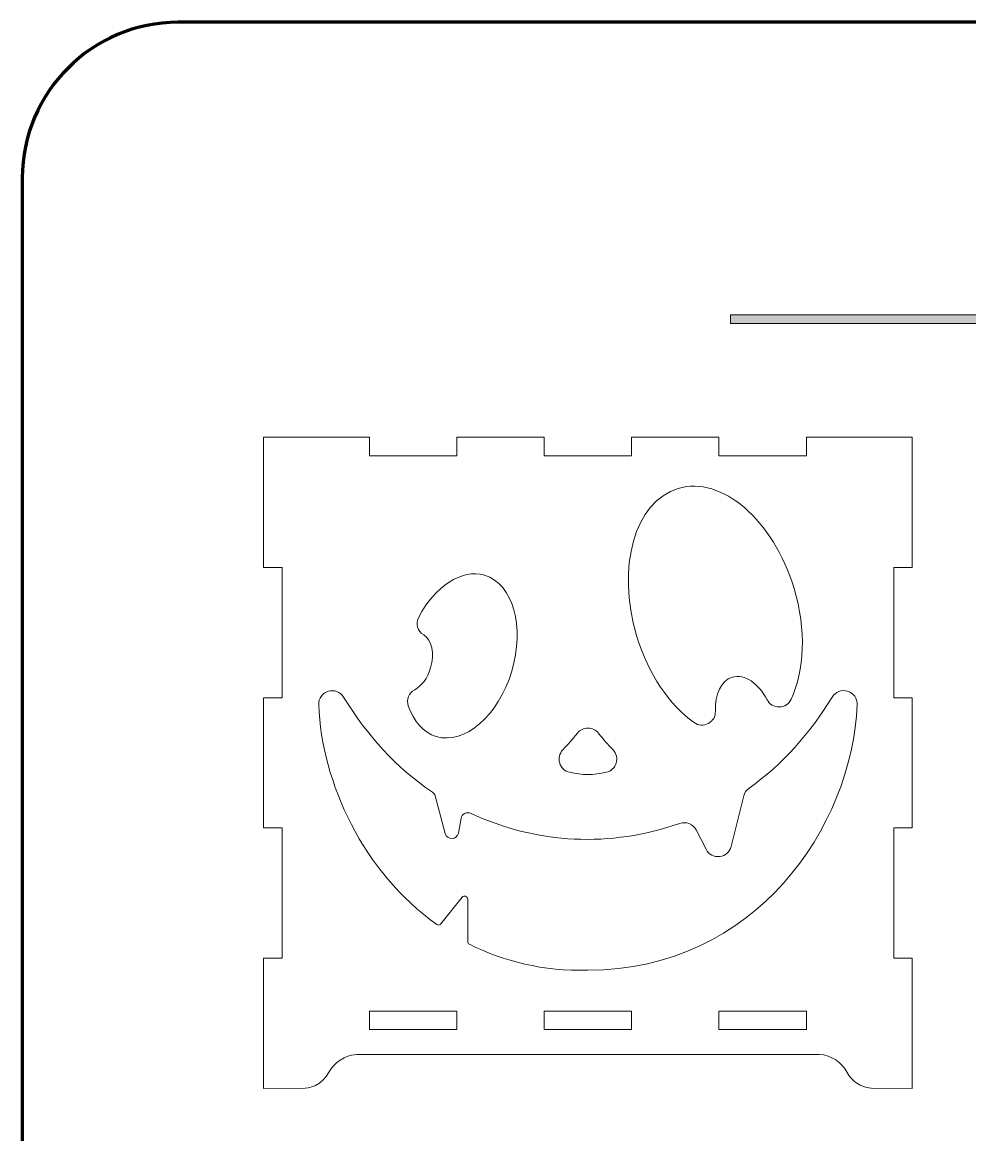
# Model space of a CAD drawing. Header units: centimetres. Extents: x 0 to 42, y -40 to 0.
# Drawn here: x -0.01 to 15.36, y -18.06 to -0.01 of the extents above; entities that cross this region are included whole.
import ezdxf

# ---------------------------------------------------------------- set-up
doc = ezdxf.new("R2010")
doc.units = ezdxf.units.CM
doc.header["$MEASUREMENT"] = 0
doc.layers.add('Layer 1', color=7, linetype='Continuous')

msp = doc.modelspace()

# ---------------------------------------------------------------- hatches: boundary and pattern name
at = {"layer": 'Layer 1', "true_color": 0xffffff}
msp.add_hatch(color=7, dxfattribs=at).paths.add_polyline_path([(11.479, -4.894), (30.509, -4.894), (30.509, -4.755), (11.479, -4.755)])

# ---------------------------------------------------------------- linework, layer by layer
at = {"color": 7, "lineweight": 18, "true_color": 0xffffff}
for points in [[(12.712, -7.04), (11.294, -7.04), (11.294, -6.741), (9.877, -6.741), (9.877, -7.04), (8.459, -7.04), (8.459, -6.741), (7.042, -6.741), (7.042, -7.04), (5.624, -7.04), (5.624, -6.741), (3.907, -6.741), (3.907, -8.854), (4.207, -8.854), (4.207, -10.967), (3.907, -10.967), (3.907, -13.08), (4.207, -13.08), (4.207, -15.194), (3.907, -15.194), (3.907, -17.307), (4.58, -17.305), (4.629, -17.298), (4.714, -17.274), (4.748, -17.259), (4.816, -17.22), (4.876, -17.169), (4.925, -17.115), (5, -16.996), (5.044, -16.939), (5.096, -16.888), (5.148, -16.848), (5.217, -16.808), (5.277, -16.783), (5.335, -16.766), (5.419, -16.754), (12.921, -16.754), (12.993, -16.764), (13.063, -16.783), (13.123, -16.808), (13.187, -16.844), (13.244, -16.888), (13.288, -16.929), (13.334, -16.985), (13.395, -17.086), (13.424, -17.126), (13.485, -17.189), (13.515, -17.212), (13.581, -17.254), (13.654, -17.283), (13.725, -17.3), (13.761, -17.305), (14.429, -17.307), (14.429, -15.194), (14.129, -15.194), (14.129, -13.08), (14.429, -13.08), (14.429, -10.967), (14.129, -10.967), (14.129, -8.854), (14.429, -8.854), (14.429, -6.741), (12.712, -6.741), (12.712, -7.04)], [(5.624, -16.051), (5.624, -16.351), (7.042, -16.351), (7.042, -16.051), (5.624, -16.051)], [(9.877, -16.351), (9.877, -16.051), (8.459, -16.051), (8.459, -16.351), (9.877, -16.351)], [(11.294, -16.051), (11.294, -16.351), (12.712, -16.351), (12.712, -16.051), (11.294, -16.051)]]:
    msp.add_lwpolyline(points, dxfattribs=at)
at = {"color": 1, "lineweight": 211, "true_color": 0xff0000}
msp.add_open_spline([(2.521, -0.007), (2.521, -0.007), (39.468, -0.007), (39.468, -0.007), (40.857, -0.007), (41.994, -1.144), (41.994, -2.533), (41.994, -2.533), (41.994, -37.48), (41.994, -37.48), (41.994, -38.87), (40.857, -40.007), (39.468, -40.007), (39.468, -40.007), (2.521, -40.007), (2.521, -40.007), (1.131, -40.007), (-0.006, -38.87), (-0.006, -37.48), (-0.006, -37.48), (-0.006, -2.533), (-0.006, -2.533), (-0.006, -1.144), (1.131, -0.007), (2.521, -0.007)], degree=3, knots=[0, 0, 0, 0, 1, 1, 1, 2, 2, 2, 3, 3, 3, 4, 4, 4, 5, 5, 5, 6, 6, 6, 7, 7, 7, 8, 8, 8, 8], dxfattribs=at)
at = {"color": 7, "lineweight": 18, "true_color": 0xffffff}
for points, knots in [([(10.632, -7.571), (9.928, -7.782), (9.626, -8.852), (9.958, -9.96), (10.146, -10.585), (10.495, -11.089), (10.89, -11.371), (10.959, -11.421), (11.046, -11.426), (11.121, -11.386), (11.196, -11.345), (11.239, -11.27), (11.235, -11.184), (11.224, -10.914), (11.327, -10.69), (11.51, -10.635), (11.707, -10.576), (11.935, -10.732), (12.073, -10.999), (12.112, -11.074), (12.186, -11.118), (12.271, -11.117), (12.356, -11.115), (12.429, -11.068), (12.465, -10.991), (12.68, -10.53), (12.713, -9.869), (12.511, -9.194), (12.178, -8.086), (11.337, -7.359), (10.632, -7.571), (10.632, -7.571), (10.632, -7.571), (10.632, -7.571)], [0, 0, 0, 0, 1, 1, 1, 2, 2, 2, 3, 3, 3, 4, 4, 4, 5, 5, 5, 6, 6, 6, 7, 7, 7, 8, 8, 8, 9, 9, 9, 10, 10, 10, 11, 11, 11, 11]), ([(6.505, -9.949), (6.636, -10.027), (6.686, -10.252), (6.617, -10.484), (6.567, -10.651), (6.468, -10.78), (6.359, -10.837), (6.264, -10.888), (6.22, -10.999), (6.255, -11.101), (6.34, -11.35), (6.497, -11.533), (6.709, -11.597), (7.168, -11.734), (7.716, -11.261), (7.933, -10.538), (8.149, -9.816), (7.953, -9.119), (7.493, -8.981), (7.121, -8.869), (6.689, -9.16), (6.424, -9.659), (6.37, -9.762), (6.405, -9.89), (6.505, -9.949)], [0, 0, 0, 0, 1, 1, 1, 2, 2, 2, 3, 3, 3, 4, 4, 4, 5, 5, 5, 6, 6, 6, 7, 7, 7, 8, 8, 8, 8]), ([(6.784, -14.637), (6.784, -14.637), (7.129, -14.206), (7.129, -14.206), (7.143, -14.189), (7.164, -14.183), (7.185, -14.19), (7.205, -14.197), (7.218, -14.215), (7.218, -14.237), (7.218, -14.237), (7.218, -14.922), (7.218, -14.922), (7.218, -14.941), (7.228, -14.958), (7.246, -14.967), (7.802, -15.247), (8.445, -15.406), (9.168, -15.389), (11.882, -15.389), (13.459, -13.054), (13.534, -11.079), (13.538, -10.979), (13.476, -10.891), (13.379, -10.862), (13.283, -10.833), (13.182, -10.871), (13.13, -10.957), (12.768, -11.548), (12.326, -12.05), (11.781, -12.436), (11.736, -12.468), (11.708, -12.509), (11.695, -12.562), (11.695, -12.562), (11.492, -13.38), (11.492, -13.38), (11.47, -13.47), (11.398, -13.533), (11.305, -13.544), (11.213, -13.555), (11.128, -13.51), (11.086, -13.427), (11.086, -13.427), (10.924, -13.113), (10.924, -13.113), (10.874, -13.016), (10.762, -12.971), (10.659, -13.007), (9.525, -13.399), (8.36, -13.347), (7.264, -12.843), (7.232, -12.829), (7.199, -12.83), (7.168, -12.846), (7.137, -12.862), (7.117, -12.889), (7.111, -12.923), (7.111, -12.923), (7.068, -13.163), (7.068, -13.163), (7.059, -13.214), (7.017, -13.25), (6.966, -13.253), (6.914, -13.255), (6.869, -13.222), (6.855, -13.172), (6.855, -13.172), (6.69, -12.561), (6.69, -12.561), (6.683, -12.534), (6.668, -12.514), (6.645, -12.498), (6.058, -12.105), (5.588, -11.581), (5.206, -10.958), (5.154, -10.872), (5.053, -10.834), (4.956, -10.863), (4.86, -10.892), (4.798, -10.98), (4.802, -11.081), (4.852, -12.357), (5.527, -13.796), (6.716, -14.646), (6.738, -14.662), (6.768, -14.658), (6.784, -14.637), (6.784, -14.637), (6.784, -14.637), (6.784, -14.637)], [0, 0, 0, 0, 1, 1, 1, 2, 2, 2, 3, 3, 3, 4, 4, 4, 5, 5, 5, 6, 6, 6, 7, 7, 7, 8, 8, 8, 9, 9, 9, 10, 10, 10, 11, 11, 11, 12, 12, 12, 13, 13, 13, 14, 14, 14, 15, 15, 15, 16, 16, 16, 17, 17, 17, 18, 18, 18, 19, 19, 19, 20, 20, 20, 21, 21, 21, 22, 22, 22, 23, 23, 23, 24, 24, 24, 25, 25, 25, 26, 26, 26, 27, 27, 27, 28, 28, 28, 29, 29, 29, 30, 30, 30, 30]), ([(9.575, -11.814), (9.495, -11.729), (9.416, -11.639), (9.338, -11.542), (9.295, -11.489), (9.236, -11.46), (9.168, -11.46), (9.099, -11.46), (9.04, -11.489), (8.997, -11.542), (8.92, -11.639), (8.841, -11.729), (8.761, -11.814), (8.705, -11.872), (8.687, -11.95), (8.71, -12.027), (8.733, -12.104), (8.791, -12.158), (8.869, -12.177), (9.073, -12.225), (9.262, -12.225), (9.466, -12.177), (9.545, -12.158), (9.603, -12.104), (9.626, -12.027), (9.649, -11.95), (9.63, -11.872), (9.575, -11.814), (9.575, -11.814), (9.575, -11.814), (9.575, -11.814)], [0, 0, 0, 0, 1, 1, 1, 2, 2, 2, 3, 3, 3, 4, 4, 4, 5, 5, 5, 6, 6, 6, 7, 7, 7, 8, 8, 8, 9, 9, 9, 10, 10, 10, 10])]:
    msp.add_open_spline(points, degree=3, knots=knots, dxfattribs=at)
at = {"layer": 'Layer 1', "lineweight": 0}
msp.add_lwpolyline([(11.479, -4.894), (30.509, -4.894), (30.509, -4.755), (11.479, -4.755), (11.479, -4.894)], dxfattribs=at)

doc.saveas('drawing.dxf')
